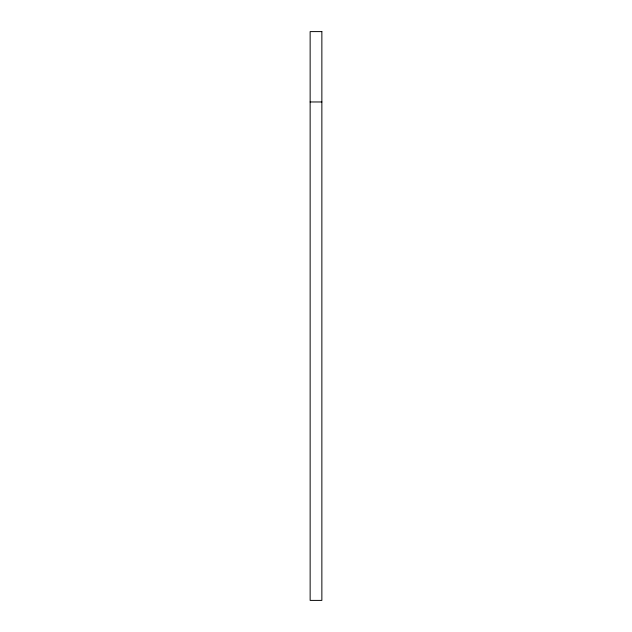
<?xml version="1.0" encoding="UTF-8"?>
<svg xmlns="http://www.w3.org/2000/svg" width="632" height="632" viewBox="0 0 632 632"><rect width="100%" height="100%" fill="white"/><g stroke="black" fill="none" stroke-linecap="round" stroke-linejoin="round"><path stroke-width="0.95" d="M310.138 101.965L321.862 101.965M321.862 31.6L310.138 31.6L310.138 600.4L321.862 600.4L321.862 31.6"/></g></svg>
